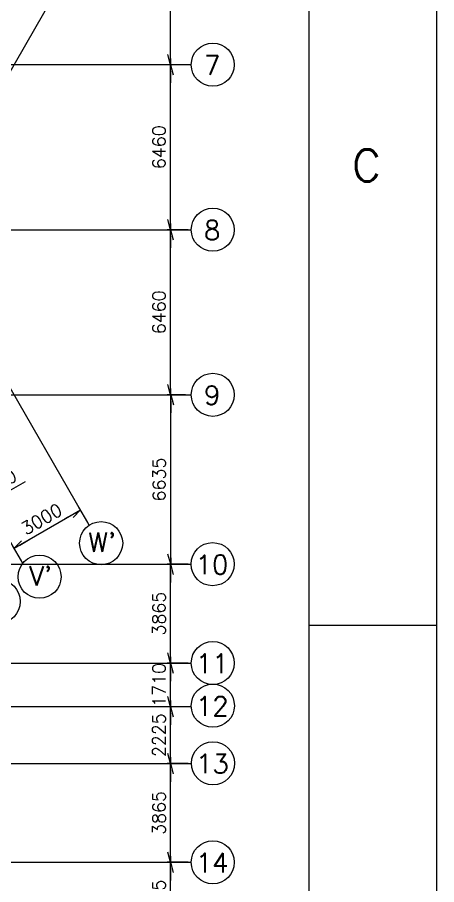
# Model space of a CAD drawing. Extents: x 875770 to 917820, y -160285 to -130585.
# Drawn here: x 916177 to 917820, y -142850 to -139455 of the extents above; entities that cross this region are included whole.
import ezdxf
from ezdxf.enums import TextEntityAlignment as Align
from ezdxf.lldxf.tags import DXFTag

# ---------------------------------------------------------------- set-up
doc = ezdxf.new("R2010")
doc.units = 0
doc.header["$LTSCALE"] = 450
doc.header["$MEASUREMENT"] = 0
doc.header["$PDMODE"] = 34
doc.header["$PDSIZE"] = 75
doc.linetypes.add('0', pattern=[0])
doc.linetypes.add('CENTER2', pattern=[1.125, 0.75, -0.125, 0.125, -0.125])
for name, color, linetype, lineweight in [('CV-GRID_NO', 6, 'Continuous', 0), ('DIM', 2, 'Continuous', 0), ('GRID', 8, 'CENTER2', 0), ('TEMPLATE', 7, 'Continuous', 0)]:
    doc.layers.add(name, color=color, linetype=linetype, lineweight=lineweight)
doc.styles.add('ROMANS', font='romans.shx', dxfattribs={"height": 150})
doc.styles.add('ROMANS_0', font='romans.shx')
doc.styles.add('Style-romans', font='romans.shx')
tags = doc.linetypes.add('ACAD_ISO10W100', pattern=[18.5, 12, -3, 0.5, -3]).pattern_tags.tags
tags[10:11] = [DXFTag(74, 4), DXFTag(75, 0), DXFTag(340, '0'), DXFTag(46, 1.0), DXFTag(50, 0.0), DXFTag(44, 0.0), DXFTag(45, 0.0)]
tags[8:9] = [DXFTag(74, 4), DXFTag(75, 0), DXFTag(340, '0'), DXFTag(46, 1.0), DXFTag(50, 0.0), DXFTag(44, 0.0), DXFTag(45, 0.0)]
tags[6:7] = [DXFTag(74, 4), DXFTag(75, 0), DXFTag(340, '0'), DXFTag(46, 1.0), DXFTag(50, 0.0), DXFTag(44, 0.0), DXFTag(45, 0.0)]
tags[4:5] = [DXFTag(74, 4), DXFTag(75, 0), DXFTag(340, '0'), DXFTag(46, 1.0), DXFTag(50, 0.0), DXFTag(44, 0.0), DXFTag(45, 0.0)]
doc.dimstyles.new('CIVIL KEY', dxfattribs={"dimtxt": 50, "dimasz": 0.165, "dimexe": 12.5, "dimexo": 12.5, "dimgap": 20, "dimtad": 1, "dimdec": 0, "dimlfac": 10, "dimzin": 0, "dimdsep": 46, "dimtxsty": 'ROMANS_0', "dimblk": 'TICK', "dimcen": 0.06, "dimclrd": 256, "dimclre": 2, "dimclrt": 3, "dimadec": 0, "dimazin": 0, "dimtfac": 1, "dimtdec": 0, "dimtofl": 0, "dimtmove": 0, "dimatfit": 3, "dimldrblk": 'TICK', "dimfxl": 1, "dimtolj": 1, "dimtzin": 0, "dimlwd": -1, "dimlwe": -1, "dimarcsym": 0})

# ---------------------------------------------------------------- blocks, each defined once
blk = doc.blocks.new('*U82')
at = {"layer": 'TEMPLATE', "color": 2, "linetype": '0'}
for p, q in [((31537.5, -22275), (31537.5, 22275)), ((30787.5, 5400), (31537.5, 5400))]:
    blk.add_line(p, q, dxfattribs=at)
at = {"layer": 'TEMPLATE', "color": 6, "linetype": '0'}
blk.add_line((30787.5, -21525), (30787.5, 21525), dxfattribs=at)
at = {"layer": 'TEMPLATE', "color": 4, "linetype": '0', "style": 'ROMANS'}
blk.add_text('C', height=187.5, dxfattribs=at).set_placement((31125, 8100), align=Align.MIDDLE_CENTER)
blk = doc.blocks.new('TICK')
at = {"color": 2, "ltscale": 0.4}
blk.add_line((-150, 0), (-429, 0), dxfattribs=at)
at = {"color": 3, "linetype": 'ByBlock'}
for p, q in [((0, 0), (-241, -65)), ((-150, 0), (0, 0))]:
    blk.add_line(p, q, dxfattribs=at)
blk = doc.blocks.new('*D220')
at = {"layer": 'DEFPOINTS', "color": 0, "linetype": 'Continuous', "transparency": 16777216}
for p in [(916777.5, -142762.4), (916858.7, -142762.4), (916858.7, -143065.9)]:
    blk.add_point(p, dxfattribs=at)
at = {"layer": 'DIM', "color": 2, "linetype": 'Continuous', "transparency": 16777216}
for p, q in [((916846.2, -142762.4), (916765, -142762.4)), ((916846.2, -143065.9), (916765, -143065.9))]:
    blk.add_line(p, q, dxfattribs=at)
at = {"layer": 'DIM', "color": 0, "linetype": 'Continuous', "transparency": 16777216}
blk.add_line((916777.5, -143065.7), (916777.5, -142762.6), dxfattribs=at)
at = {"layer": 'DIM', "color": 0, "linetype": 'Continuous', "transparency": 16777216, "xscale": 0.165, "yscale": 0.165, "zscale": 0.165}
for p, rotation in [((916777.5, -142762.4), 90), ((916777.5, -143065.9), 270)]:
    blk.add_blockref('TICK', p, dxfattribs=dict(at, rotation=rotation))
at = {"layer": 'DIM', "color": 3, "linetype": 'Continuous', "transparency": 16777216, "insert": (916732.5, -142915.9), "char_height": 50, "attachment_point": 5, "rotation": 90, "style": 'ROMANS_0'}
blk.add_mtext('\\A1;3035', dxfattribs=at)
blk = doc.blocks.new('*D221')
at = {"layer": 'DEFPOINTS', "color": 0, "linetype": 'Continuous', "transparency": 16777216}
for p in [(916777.5, -142375.9), (916858.7, -142375.9), (916858.7, -142762.4)]:
    blk.add_point(p, dxfattribs=at)
at = {"layer": 'DIM', "color": 2, "linetype": 'Continuous', "transparency": 16777216}
for p, q in [((916846.2, -142375.9), (916765, -142375.9)), ((916846.2, -142762.4), (916765, -142762.4))]:
    blk.add_line(p, q, dxfattribs=at)
at = {"layer": 'DIM', "color": 0, "linetype": 'Continuous', "transparency": 16777216}
blk.add_line((916777.5, -142762.2), (916777.5, -142376.1), dxfattribs=at)
at = {"layer": 'DIM', "color": 0, "linetype": 'Continuous', "transparency": 16777216, "xscale": 0.165, "yscale": 0.165, "zscale": 0.165}
for p, rotation in [((916777.5, -142375.9), 90), ((916777.5, -142762.4), 270)]:
    blk.add_blockref('TICK', p, dxfattribs=dict(at, rotation=rotation))
at = {"layer": 'DIM', "color": 3, "linetype": 'Continuous', "transparency": 16777216, "insert": (916732.5, -142569.1), "char_height": 50, "attachment_point": 5, "rotation": 90, "style": 'ROMANS_0'}
blk.add_mtext('\\A1;3865', dxfattribs=at)
blk = doc.blocks.new('*D222')
at = {"layer": 'DEFPOINTS', "color": 0, "linetype": 'Continuous', "transparency": 16777216}
for p in [(916777.5, -141595.9), (916858.7, -141595.9), (916858.7, -141982.4)]:
    blk.add_point(p, dxfattribs=at)
at = {"layer": 'DIM', "color": 2, "linetype": 'Continuous', "transparency": 16777216}
for p, q in [((916846.2, -141595.9), (916765, -141595.9)), ((916846.2, -141982.4), (916765, -141982.4))]:
    blk.add_line(p, q, dxfattribs=at)
at = {"layer": 'DIM', "color": 0, "linetype": 'Continuous', "transparency": 16777216}
blk.add_line((916777.5, -141982.2), (916777.5, -141596.1), dxfattribs=at)
at = {"layer": 'DIM', "color": 0, "linetype": 'Continuous', "transparency": 16777216, "xscale": 0.165, "yscale": 0.165, "zscale": 0.165}
for p, rotation in [((916777.5, -141595.9), 90), ((916777.5, -141982.4), 270)]:
    blk.add_blockref('TICK', p, dxfattribs=dict(at, rotation=rotation))
at = {"layer": 'DIM', "color": 3, "linetype": 'Continuous', "transparency": 16777216, "insert": (916732.5, -141789.1), "char_height": 50, "attachment_point": 5, "rotation": 90, "style": 'ROMANS_0'}
blk.add_mtext('\\A1;3865', dxfattribs=at)
blk = doc.blocks.new('*D223')
at = {"layer": 'DEFPOINTS', "color": 0, "linetype": 'Continuous', "transparency": 16777216}
for p in [(916778.1, -140932.4), (916838.7, -140932.4), (916858.7, -141595.9)]:
    blk.add_point(p, dxfattribs=at)
at = {"layer": 'DIM', "color": 2, "linetype": 'Continuous', "transparency": 16777216}
for p, q in [((916826.2, -140932.4), (916765.6, -140932.4)), ((916846.2, -141595.9), (916765.6, -141595.9))]:
    blk.add_line(p, q, dxfattribs=at)
at = {"layer": 'DIM', "color": 0, "linetype": 'Continuous', "transparency": 16777216}
blk.add_line((916778.1, -141595.7), (916778.1, -140932.6), dxfattribs=at)
at = {"layer": 'DIM', "color": 0, "linetype": 'Continuous', "transparency": 16777216, "xscale": 0.165, "yscale": 0.165, "zscale": 0.165}
for p, rotation in [((916778.1, -140932.4), 90), ((916778.1, -141595.9), 270)]:
    blk.add_blockref('TICK', p, dxfattribs=dict(at, rotation=rotation))
at = {"layer": 'DIM', "color": 3, "linetype": 'Continuous', "transparency": 16777216, "insert": (916733.1, -141264.1), "char_height": 50, "attachment_point": 5, "rotation": 90, "style": 'ROMANS_0'}
blk.add_mtext('\\A1;6635', dxfattribs=at)
blk = doc.blocks.new('*D224')
at = {"layer": 'DEFPOINTS', "color": 0, "linetype": 'Continuous', "transparency": 16777216}
for p in [(916777.5, -142153.4), (916858.7, -142153.4), (916858.7, -142375.9)]:
    blk.add_point(p, dxfattribs=at)
at = {"layer": 'DIM', "color": 2, "linetype": 'Continuous', "transparency": 16777216}
for p, q in [((916846.2, -142153.4), (916765, -142153.4)), ((916846.2, -142375.9), (916765, -142375.9))]:
    blk.add_line(p, q, dxfattribs=at)
at = {"layer": 'DIM', "color": 0, "linetype": 'Continuous', "transparency": 16777216}
blk.add_line((916777.5, -142375.7), (916777.5, -142153.6), dxfattribs=at)
at = {"layer": 'DIM', "color": 0, "linetype": 'Continuous', "transparency": 16777216, "xscale": 0.165, "yscale": 0.165, "zscale": 0.165}
for p, rotation in [((916777.5, -142153.4), 90), ((916777.5, -142375.9), 270)]:
    blk.add_blockref('TICK', p, dxfattribs=dict(at, rotation=rotation))
at = {"layer": 'DIM', "color": 3, "linetype": 'Continuous', "transparency": 16777216, "insert": (916732.5, -142264.6), "char_height": 50, "attachment_point": 5, "rotation": 90, "style": 'ROMANS_0'}
blk.add_mtext('\\A1;2225', dxfattribs=at)
blk = doc.blocks.new('*D225')
at = {"layer": 'DEFPOINTS', "color": 0, "linetype": 'Continuous', "transparency": 16777216}
for p in [(916777.5, -141982.4), (916858.7, -141982.4), (916858.7, -142153.4)]:
    blk.add_point(p, dxfattribs=at)
at = {"layer": 'DIM', "color": 2, "linetype": 'Continuous', "transparency": 16777216}
for p, q in [((916846.2, -141982.4), (916765, -141982.4)), ((916846.2, -142153.4), (916765, -142153.4))]:
    blk.add_line(p, q, dxfattribs=at)
at = {"layer": 'DIM', "color": 0, "linetype": 'Continuous', "transparency": 16777216}
blk.add_line((916777.5, -142153.2), (916777.5, -141982.6), dxfattribs=at)
at = {"layer": 'DIM', "color": 0, "linetype": 'Continuous', "transparency": 16777216, "xscale": 0.165, "yscale": 0.165, "zscale": 0.165}
for p, rotation in [((916777.5, -141982.4), 90), ((916777.5, -142153.4), 270)]:
    blk.add_blockref('TICK', p, dxfattribs=dict(at, rotation=rotation))
at = {"layer": 'DIM', "color": 3, "linetype": 'Continuous', "transparency": 16777216, "insert": (916732.5, -142067.9), "char_height": 50, "attachment_point": 5, "rotation": 90, "style": 'ROMANS_0'}
blk.add_mtext('\\A1;1710', dxfattribs=at)
blk = doc.blocks.new('*D226')
at = {"layer": 'DEFPOINTS', "color": 0, "linetype": 'Continuous', "transparency": 16777216}
for p in [(916425, -141383.1), (916459.4, -141442.7), (916199.6, -141592.7)]:
    blk.add_point(p, dxfattribs=at)
at = {"layer": 'DIM', "color": 0, "linetype": 'Continuous', "transparency": 16777216}
blk.add_line((916165.3, -141533), (916424.8, -141383.2), dxfattribs=at)
at = {"layer": 'DIM', "color": 2, "linetype": 'Continuous', "transparency": 16777216}
for p, q in [((916453.1, -141431.9), (916418.7, -141372.3)), ((916193.3, -141581.9), (916158.9, -141522.3))]:
    blk.add_line(p, q, dxfattribs=at)
at = {"layer": 'DIM', "color": 0, "linetype": 'Continuous', "transparency": 16777216, "xscale": 0.165, "yscale": 0.165, "zscale": 0.165}
for p, rotation in [((916425, -141383.1), 29.99999999830985), ((916165.2, -141533.1), 209.9999999983098)]:
    blk.add_blockref('TICK', p, dxfattribs=dict(at, rotation=rotation))
at = {"layer": 'DIM', "color": 3, "linetype": 'Continuous', "transparency": 16777216, "insert": (916272.6, -141419.1), "char_height": 50, "attachment_point": 5, "rotation": 30, "style": 'ROMANS_0'}
blk.add_mtext('\\A1;3000', dxfattribs=at)
blk = doc.blocks.new('*D227')
at = {"layer": 'DEFPOINTS', "color": 0, "linetype": 'Continuous', "transparency": 16777216}
for p in [(916777.5, -139640.4), (916858.7, -139640.4), (916848.7, -140286.4)]:
    blk.add_point(p, dxfattribs=at)
at = {"layer": 'DIM', "color": 2, "linetype": 'Continuous', "transparency": 16777216}
for p, q in [((916846.2, -139640.4), (916765, -139640.4)), ((916836.2, -140286.4), (916765, -140286.4))]:
    blk.add_line(p, q, dxfattribs=at)
at = {"layer": 'DIM', "color": 0, "linetype": 'Continuous', "transparency": 16777216}
blk.add_line((916777.5, -140286.2), (916777.5, -139640.5), dxfattribs=at)
at = {"layer": 'DIM', "color": 0, "linetype": 'Continuous', "transparency": 16777216, "xscale": 0.165, "yscale": 0.165, "zscale": 0.165}
for p, rotation in [((916777.5, -139640.4), 90), ((916777.5, -140286.4), 270)]:
    blk.add_blockref('TICK', p, dxfattribs=dict(at, rotation=rotation))
at = {"layer": 'DIM', "color": 3, "linetype": 'Continuous', "transparency": 16777216, "insert": (916732.5, -139963.4), "char_height": 50, "attachment_point": 5, "rotation": 90, "style": 'ROMANS_0'}
blk.add_mtext('\\A1;6460', dxfattribs=at)
blk = doc.blocks.new('*D228')
at = {"layer": 'DEFPOINTS', "color": 0, "linetype": 'Continuous', "transparency": 16777216}
for p in [(916777.5, -138980.4), (916858.7, -138980.4), (916858.7, -139640.4)]:
    blk.add_point(p, dxfattribs=at)
at = {"layer": 'DIM', "color": 2, "linetype": 'Continuous', "transparency": 16777216}
for p, q in [((916846.2, -138980.4), (916765, -138980.4)), ((916846.2, -139640.4), (916765, -139640.4))]:
    blk.add_line(p, q, dxfattribs=at)
at = {"layer": 'DIM', "color": 0, "linetype": 'Continuous', "transparency": 16777216}
blk.add_line((916777.5, -139640.2), (916777.5, -138980.5), dxfattribs=at)
at = {"layer": 'DIM', "color": 0, "linetype": 'Continuous', "transparency": 16777216, "xscale": 0.165, "yscale": 0.165, "zscale": 0.165}
for p, rotation in [((916777.5, -138980.4), 90), ((916777.5, -139640.4), 270)]:
    blk.add_blockref('TICK', p, dxfattribs=dict(at, rotation=rotation))
at = {"layer": 'DIM', "color": 3, "linetype": 'Continuous', "transparency": 16777216, "insert": (916732.5, -139310.4), "char_height": 50, "attachment_point": 5, "rotation": 90, "style": 'ROMANS_0'}
blk.add_mtext('\\A1;6600', dxfattribs=at)
blk = doc.blocks.new('*D229')
at = {"layer": 'DEFPOINTS', "color": 0, "linetype": 'Continuous', "transparency": 16777216}
for p in [(916777.5, -140286.4), (916858.7, -140286.4), (916848.7, -140932.4)]:
    blk.add_point(p, dxfattribs=at)
at = {"layer": 'DIM', "color": 2, "linetype": 'Continuous', "transparency": 16777216}
for p, q in [((916846.2, -140286.4), (916765, -140286.4)), ((916836.2, -140932.4), (916765, -140932.4))]:
    blk.add_line(p, q, dxfattribs=at)
at = {"layer": 'DIM', "color": 0, "linetype": 'Continuous', "transparency": 16777216}
blk.add_line((916777.5, -140932.2), (916777.5, -140286.5), dxfattribs=at)
at = {"layer": 'DIM', "color": 0, "linetype": 'Continuous', "transparency": 16777216, "xscale": 0.165, "yscale": 0.165, "zscale": 0.165}
for p, rotation in [((916777.5, -140286.4), 90), ((916777.5, -140932.4), 270)]:
    blk.add_blockref('TICK', p, dxfattribs=dict(at, rotation=rotation))
at = {"layer": 'DIM', "color": 3, "linetype": 'Continuous', "transparency": 16777216, "insert": (916732.5, -140609.4), "char_height": 50, "attachment_point": 5, "rotation": 90, "style": 'ROMANS_0'}
blk.add_mtext('\\A1;6460', dxfattribs=at)
blk = doc.blocks.new('*D273')
at = {"layer": 'DEFPOINTS', "color": 0, "linetype": 'Continuous', "transparency": 16777216}
for p in [(916062.8, -141355.9), (916102.8, -141425), (916024.8, -141470)]:
    blk.add_point(p, dxfattribs=at)
at = {"layer": 'DIM', "linetype": 'Continuous', "transparency": 16777216}
for p, q in [((916062.8, -141355.9), (916209, -141271.5)), ((915985, -141400.8), (916062.7, -141356))]:
    blk.add_line(p, q, dxfattribs=at)
at = {"layer": 'DIM', "color": 2, "linetype": 'Continuous', "transparency": 16777216}
for p, q in [((916096.5, -141414.2), (916056.6, -141345.1)), ((916018.6, -141459.2), (915978.7, -141390.1))]:
    blk.add_line(p, q, dxfattribs=at)
at = {"layer": 'DIM', "linetype": 'Continuous', "transparency": 16777216, "xscale": 0.165, "yscale": 0.165, "zscale": 0.165}
for p, rotation in [((915984.9, -141400.9), 209.999999999999), ((916062.8, -141355.9), 29.99999999999905)]:
    blk.add_blockref('TICK', p, dxfattribs=dict(at, rotation=rotation))
at = {"layer": 'DIM', "color": 3, "linetype": 'Continuous', "transparency": 16777216, "insert": (916113.5, -141274.7), "char_height": 50, "attachment_point": 5, "rotation": 30, "style": 'ROMANS_0'}
blk.add_mtext('\\A1;900', dxfattribs=at)

msp = doc.modelspace()

# ---------------------------------------------------------------- linework, layer by layer
at = {"layer": 'CV-GRID_NO', "ltscale": 0.15}
for centre in [(916943.07, -139640.35), (916943.07, -140286.37), (916943.07, -140932.39), (916505.7, -141513.23), (916942.46, -141595.3), (916264.52, -141644.61), (916104.77, -141741.47), (916943.07, -141982.39), (916943.3, -142149.27), (916943.91, -142374.7), (916943.07, -142762.39)]:
    msp.add_circle(centre, 84.38, dxfattribs=at)
at = {"layer": 'GRID', "color": 8, "linetype": 'ACAD_ISO10W100', "ltscale": 0.0225}
for p, q in [((916199.58, -141592.73), (914138.83, -138023.4)), ((916459.39, -141442.73), (914734.17, -138454.56)), ((914530.8, -142470.42), (916512.53, -139037.97)), ((916858.7, -139640.35), (912064.19, -139640.35)), ((909915.42, -140286.37), (916858.7, -140286.37)), ((912070.24, -140932.39), (916858.7, -140932.39)), ((911701.8, -141595.89), (916858.7, -141595.89)), ((911524.74, -141982.39), (916858.7, -141982.39)), ((916858.7, -142153.39), (913209.78, -142153.39)), ((910743.61, -142375.89), (916858.7, -142375.89)), ((911088.31, -142762.39), (916858.7, -142762.39))]:
    msp.add_line(p, q, dxfattribs=at)

# ---------------------------------------------------------------- block references
at = {"layer": 'DIM', "ltscale": 0.666667, "xscale": 0.6666666666666, "yscale": 0.6666666666666, "zscale": 0.6666666666666}
msp.add_blockref('*U82', (896795.06, -145434.56, 25), dxfattribs=at)

# ---------------------------------------------------------------- texts
at = {"layer": 'CV-GRID_NO', "style": 'Style-romans'}
for s, p in [('7', (916940.73, -139642.12)), ('8', (916940.73, -140288.14)), ('9', (916940.73, -140934.16)), ("W'", (916509.7, -141509.43)), ('10', (916940.11, -141597.07)), ("V'", (916268.52, -141640.81)), ('11', (916940.73, -141984.16)), ('12', (916940.95, -142151.03)), ('13', (916941.57, -142376.47)), ('14', (916940.73, -142764.16))]:
    msp.add_text(s, height=75, dxfattribs=at).set_placement(p, align=Align.MIDDLE_CENTER)

# ---------------------------------------------------------------- dimensions: what is measured, and where the dimension line sits
at = {"layer": 'DIM', "linetype": 'Continuous'}
for base, p1, p2, angle, picture, middle in [((916777.48, -138980.35), (916858.7, -139640.35), (916858.7, -138980.35), 90, '*D228', (916732.48, -139310.35)), ((916777.48, -139640.35), (916848.7, -140286.37), (916858.7, -139640.35), 90, '*D227', (916732.48, -139963.36)), ((916777.48, -140286.37), (916848.7, -140932.39), (916858.7, -140286.37), 90, '*D229', (916732.48, -140609.38)), ((916778.1, -140932.39), (916858.7, -141595.89), (916838.7, -140932.39), 90, '*D223', (916733.1, -141264.14)), ((916424.96, -141383.09), (916199.58, -141592.73), (916459.39, -141442.73), 30, '*D226', (916272.55, -141419.12)), ((916777.48, -141595.89), (916858.7, -141982.39), (916858.7, -141595.89), 90, '*D222', (916732.48, -141789.14)), ((916777.48, -142375.89), (916858.7, -142762.39), (916858.7, -142375.89), 90, '*D221', (916732.48, -142569.14))]:
    dim = msp.add_linear_dim(base=base, p1=p1, p2=p2, angle=angle, dimstyle='CIVIL KEY', override={"dimtxt": 50, "dimasz": 0.165, "dimexe": 12.5, "dimexo": 12.5, "dimgap": 20, "dimlfac": 10, "dimtxsty": 'ROMANS_0', "dimblk": 'TICK', "dimcen": 0.06, "dimdle": 0, "dimclrd": 0, "dimclre": 2, "dimclrt": 3, "dimtofl": 0, "dimfrac": 0, "dimlwe": 65535}, dxfattribs=at)
    dim.commit()
    dim.dimension.update_dxf_attribs({"geometry": picture, "text_midpoint": middle})
for base, p1, p2, angle, override, picture, middle in [((916062.84, -141355.89), (916024.82, -141470.03), (916102.76, -141425.03), 30, {"dimtxt": 50, "dimasz": 0.165, "dimexe": 12.5, "dimexo": 12.5, "dimgap": 20, "dimlfac": 10, "dimtxsty": 'ROMANS_0', "dimcen": 0.06, "dimdle": 0, "dimtofl": 0, "dimfrac": 0, "dimlwe": 65535}, '*D273', (916135.98, -141313.67)), ((916777.48, -141982.39), (916858.7, -142153.39), (916858.7, -141982.39), 90, {"dimtxt": 50, "dimasz": 0.165, "dimexe": 12.5, "dimexo": 12.5, "dimgap": 20, "dimlfac": 10, "dimtxsty": 'ROMANS_0', "dimblk": 'TICK', "dimcen": 0.06, "dimdle": 0, "dimclrd": 0, "dimclre": 2, "dimclrt": 3, "dimtofl": 0, "dimfrac": 0, "dimlwe": 65535}, '*D225', (916777.48, -142067.89)), ((916777.48, -142153.39), (916858.7, -142375.89), (916858.7, -142153.39), 90, {"dimtxt": 50, "dimasz": 0.165, "dimexe": 12.5, "dimexo": 12.5, "dimgap": 20, "dimlfac": 10, "dimtxsty": 'ROMANS_0', "dimblk": 'TICK', "dimcen": 0.06, "dimdle": 0, "dimclrd": 0, "dimclre": 2, "dimclrt": 3, "dimtofl": 0, "dimfrac": 0, "dimlwe": 65535}, '*D224', (916777.48, -142264.64)), ((916777.48, -142762.39), (916858.7, -143065.89), (916858.7, -142762.39), 90, {"dimtxt": 50, "dimasz": 0.165, "dimexe": 12.5, "dimexo": 12.5, "dimgap": 20, "dimlfac": 10, "dimtxsty": 'ROMANS_0', "dimblk": 'TICK', "dimcen": 0.06, "dimdle": 0, "dimclrd": 0, "dimclre": 2, "dimclrt": 3, "dimtofl": 0, "dimfrac": 0, "dimlwe": 65535}, '*D220', (916777.48, -142915.89))]:
    dim = msp.add_linear_dim(base=base, p1=p1, p2=p2, angle=angle, dimstyle='CIVIL KEY', override=override, dxfattribs=at)
    dim.commit()
    dim.dimension.update_dxf_attribs({"geometry": picture, "text_midpoint": middle, "dimtype": 160})

doc.saveas('drawing.dxf')
